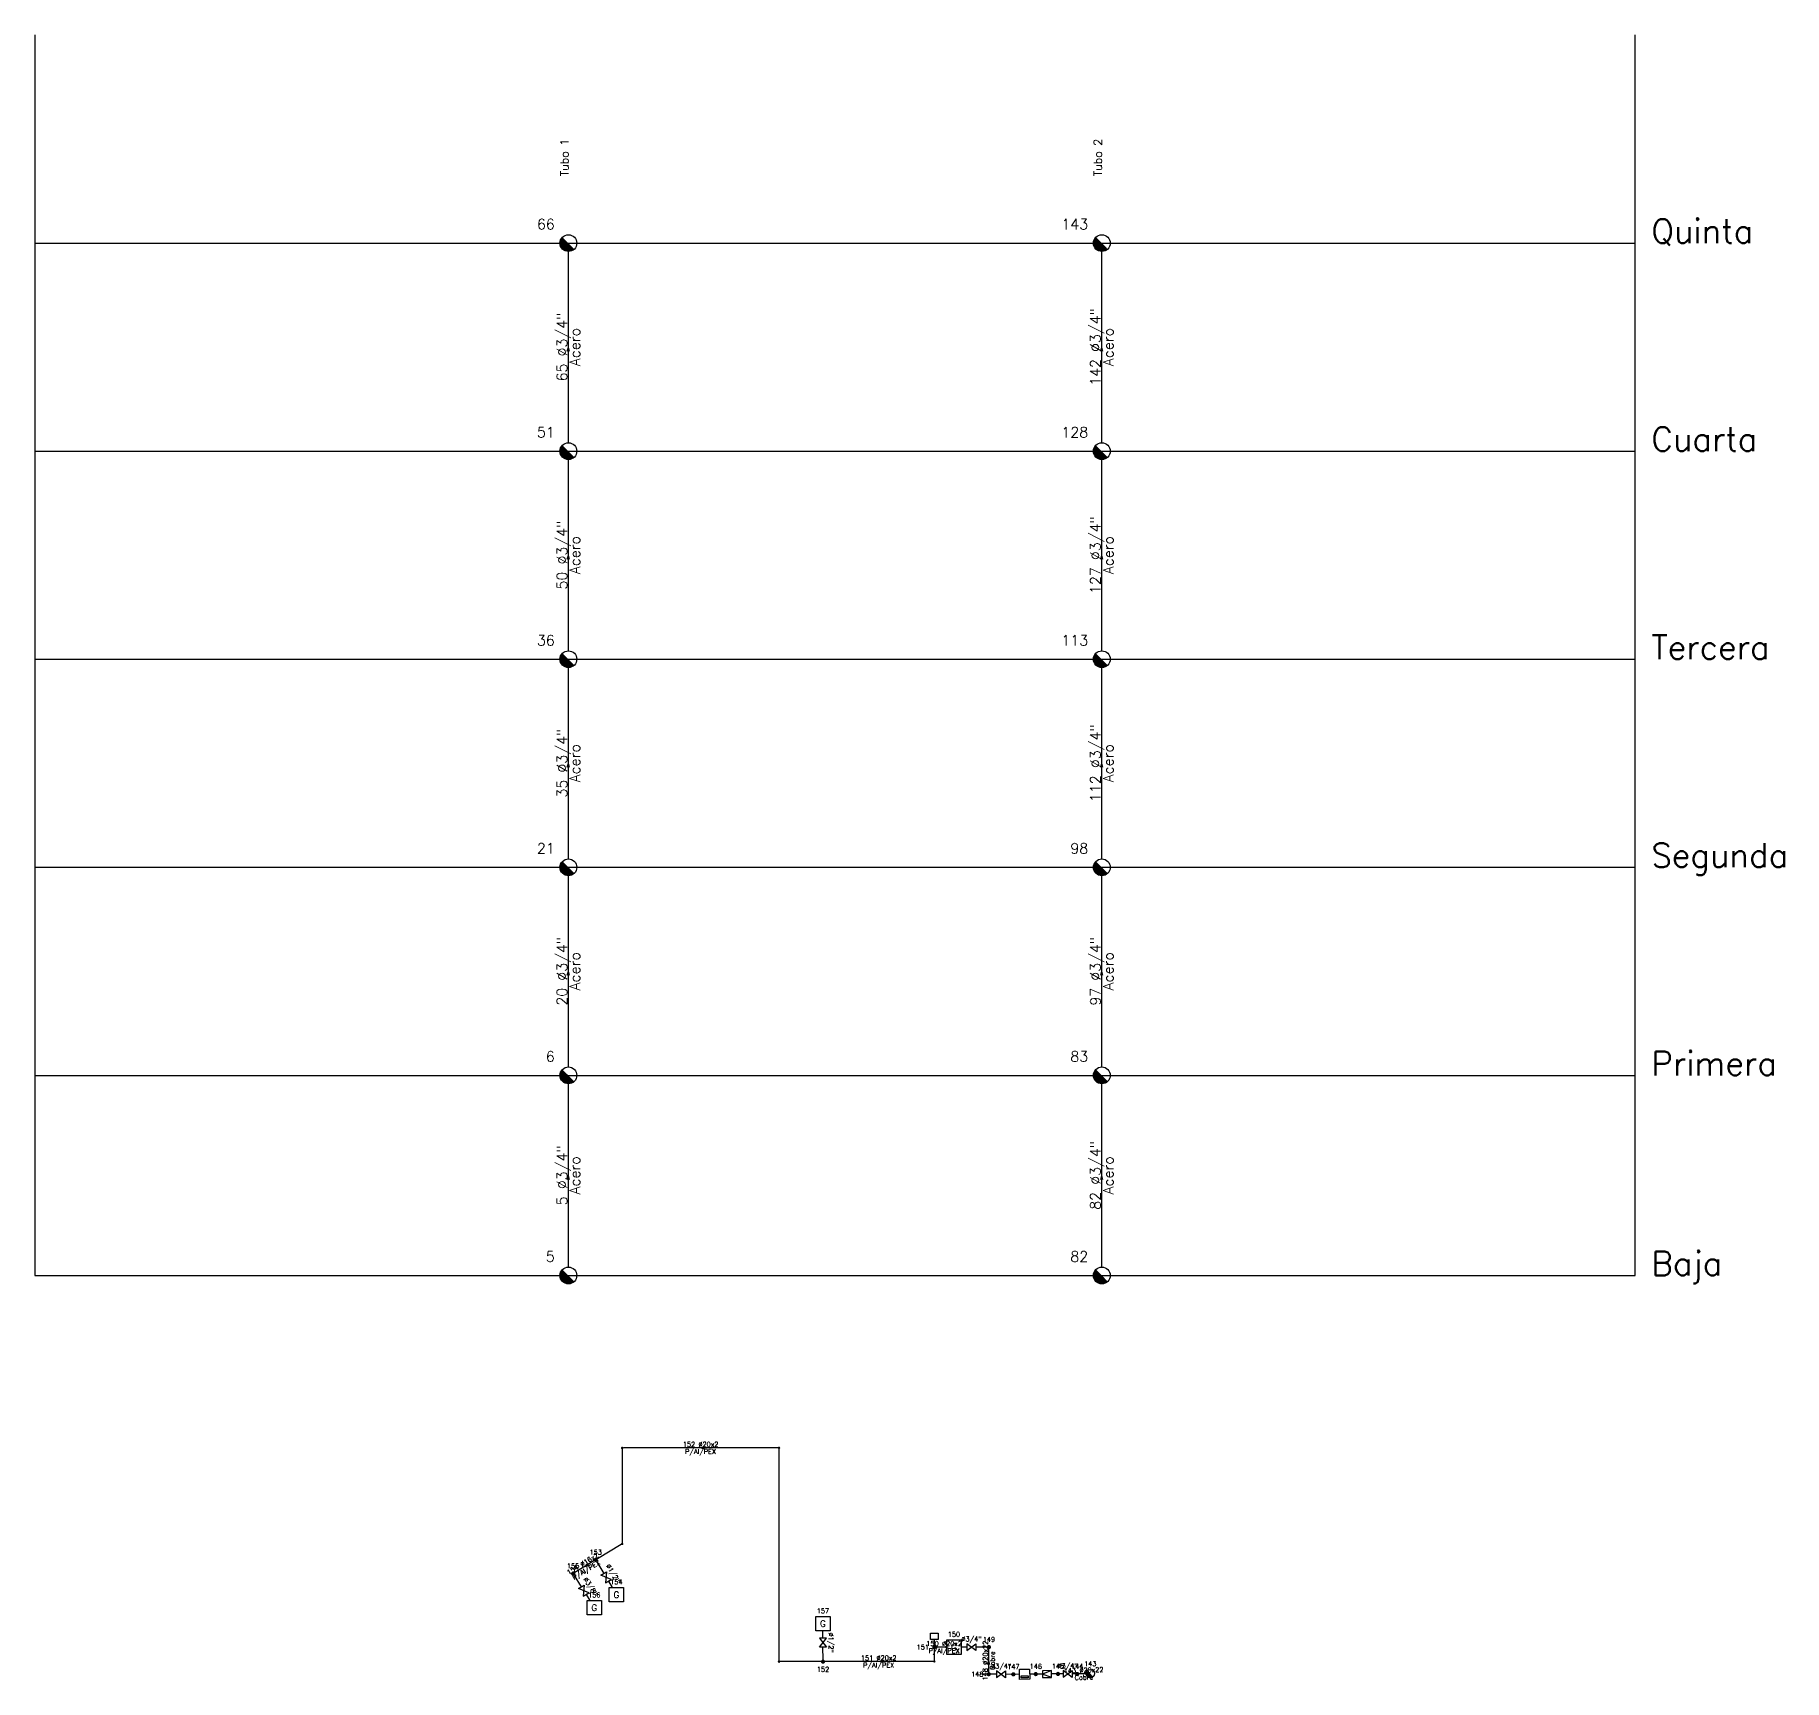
# Model space of a CAD drawing. Extents: x 13.1 to 35, y -9.6 to 85.5.
# Drawn here: x 13.11 to 34.97, y 64.97 to 85.53 of the extents above; entities that cross this region are included whole.
import ezdxf
from ezdxf.enums import TextEntityAlignment as Align

# ---------------------------------------------------------------- set-up
doc = ezdxf.new("R2010")
doc.units = 0
doc.header["$LTSCALE"] = 0.5
doc.layers.get('0').update_dxf_attribs({"linetype": 'CONTINUOUS'})
for name, color, linetype in [('TEXTO_NUDOS', 7, 'CONTINUOUS'), ('TEXTO_RAMAS', 7, 'CONTINUOUS'), ('UNIFILAR', 7, 'CONTINUOUS')]:
    doc.layers.add(name, color=color, linetype=linetype)
doc.styles.add('ROMANS', font='Romans', dxfattribs={"height": 2.5})

# ---------------------------------------------------------------- blocks, each defined once
blk = doc.blocks.new('CONEXION_PLANTAS_GAS')
at = {"color": 0, "linetype": 'CONTINUOUS'}
blk.add_circle((-0.004736, -0.005671), 1.5, dxfattribs=at)
for points in [[(-1.499779, 0.11617), (-1.504474, -0.033694), (0.363297, -1.459821), (0.216286, -1.489298)], [(-1.480147, 0.264817), (-1.499779, 0.11617), (0.506632, -1.415814), (0.363297, -1.459821)], [(-1.445772, 0.410761), (-1.480147, 0.264817), (0.644856, -1.357718), (0.506632, -1.415814)], [(-1.396999, 0.552544), (-1.445772, 0.410761), (0.77659, -1.286112), (0.644856, -1.357718)], [(-1.334315, 0.688749), (-1.396999, 0.552544), (0.900518, -1.201713), (0.77659, -1.286112)], [(-1.258346, 0.818016), (-1.334315, 0.688749), (1.0154, -1.105363), (0.900518, -1.201713)], [(-1.169852, 0.939054), (-1.258346, 0.818016), (1.047775, -1.074419), (1.0154, -1.105363)], [(-1.069716, 1.050651), (-1.169852, 0.939054), (-0.004736, -0.005671), (1.047775, -1.074419)], [(-1.504474, -0.033694), (-1.494184, -0.183278), (0.216286, -1.489298), (0.067066, -1.503952)], [(-1.494184, -0.183278), (-1.469012, -0.331087), (0.067066, -1.503952), (-0.082871, -1.503635)], [(-1.469012, -0.331087), (-1.429209, -0.475645), (-0.082871, -1.503635), (-0.232027, -1.488351)], [(-1.429209, -0.475645), (-1.375174, -0.615507), (-0.232027, -1.488351), (-0.378913, -1.458252)], [(-1.375174, -0.615507), (-1.307445, -0.749276), (-0.378913, -1.458252), (-0.52206, -1.41364)], [(-1.307445, -0.749276), (-1.226701, -0.875615), (-0.52206, -1.41364), (-0.660037, -1.35496)], [(-1.226701, -0.875615), (-1.133746, -0.993262), (-0.660037, -1.35496), (-0.791468, -1.282798)], [(-1.133746, -0.993262), (-1.029511, -1.101041), (-0.791468, -1.282798), (-0.915037, -1.197876)]]:
    blk.add_solid(points, dxfattribs=at)
blk = doc.blocks.new('NUDO_DERIVACION_GAS')
at = {"color": 0, "linetype": 'CONTINUOUS'}
for points in [[(-0.742494, 0.10584), (-0.749351, 0.031185), (-0.748721, -0.043781), (-0.749351, 0.031185)], [(-0.728219, 0.179437), (-0.742494, 0.10584), (-0.74061, -0.118309), (-0.748721, -0.043781)], [(-0.706667, 0.251241), (-0.728219, 0.179437), (-0.725099, -0.191656), (-0.74061, -0.118309)], [(-0.678054, 0.320535), (-0.706667, 0.251241), (-0.702343, -0.263087), (-0.725099, -0.191656)], [(-0.642667, 0.386626), (-0.678054, 0.320535), (-0.672569, -0.33189), (-0.702343, -0.263087)], [(-0.600858, 0.448854), (-0.642667, 0.386626), (-0.636075, -0.397377), (-0.672569, -0.33189)], [(-0.553045, 0.506597), (-0.600858, 0.448854), (-0.593226, -0.458893), (-0.636075, -0.397377)], [(-0.499707, 0.559279), (-0.553045, 0.506597), (-0.544449, -0.515825), (-0.593226, -0.458893)], [(-0.441376, 0.606372), (-0.499707, 0.559279), (-0.490233, -0.567602), (-0.544449, -0.515825)], [(-0.378635, 0.647407), (-0.441376, 0.606372), (-0.431118, -0.613708), (-0.490233, -0.567602)], [(-0.31211, 0.681973), (-0.378635, 0.647407), (-0.367696, -0.653682), (-0.431118, -0.613708)], [(-0.242467, 0.709725), (-0.31211, 0.681973), (-0.300599, -0.687124), (-0.367696, -0.653682)], [(-0.170402, 0.730386), (-0.242467, 0.709725), (-0.2305, -0.713702), (-0.300599, -0.687124)], [(-0.096633, 0.743749), (-0.170402, 0.730386), (-0.158097, -0.733148), (-0.2305, -0.713702)], [(-0.0219, 0.74968), (-0.096633, 0.743749), (-0.084114, -0.745268), (-0.158097, -0.733148)], [(0.053053, 0.748121), (-0.0219, 0.74968), (-0.009291, -0.749942), (-0.084114, -0.745268)], [(0.127475, 0.739087), (0.053053, 0.748121), (0.065624, -0.747123), (-0.009291, -0.749942)], [(0.200624, 0.722669), (0.127475, 0.739087), (0.139884, -0.736839), (0.065624, -0.747123)], [(0.271768, 0.699029), (0.200624, 0.722669), (0.212747, -0.719193), (0.139884, -0.736839)], [(0.340197, 0.668406), (0.271768, 0.699029), (0.283483, -0.694361), (0.212747, -0.719193)], [(0.405227, 0.631103), (0.340197, 0.668406), (0.351388, -0.662591), (0.283483, -0.694361)], [(0.466207, 0.587495), (0.405227, 0.631103), (0.415781, -0.624201), (0.351388, -0.662591)], [(0.52253, 0.538017), (0.466207, 0.587495), (0.47602, -0.579573), (0.415781, -0.624201)], [(0.573632, 0.483163), (0.52253, 0.538017), (0.531502, -0.529155), (0.47602, -0.579573)], [(0.619002, 0.423482), (0.573632, 0.483163), (0.581674, -0.47345), (0.531502, -0.529155)], [(0.658187, 0.359569), (0.619002, 0.423482), (0.626035, -0.413014), (0.581674, -0.47345)], [(0.690796, 0.292064), (0.658187, 0.359569), (0.66414, -0.348452), (0.626035, -0.413014)], [(0.716502, 0.22164), (0.690796, 0.292064), (0.695609, -0.280407), (0.66414, -0.348452)], [(0.73505, 0.149002), (0.716502, 0.22164), (0.720128, -0.209562), (0.695609, -0.280407)], [(0.746253, 0.074875), (0.73505, 0.149002), (0.737451, -0.136622), (0.720128, -0.209562)], [(0.75, 0), (0.746253, 0.074875), (0.747407, -0.062317), (0.737451, -0.136622)]]:
    blk.add_solid(points, dxfattribs=at)
blk = doc.blocks.new('APARATO_GAS')
at = {"color": 0, "linetype": 'CONTINUOUS'}
for p, q in [((-1.125, 1.125), (1.125, 1.125)), ((-1.125, -1.125), (-1.125, 1.125)), ((1.125, 1.125), (1.125, -1.125)), ((1.125, -1.125), (-1.125, -1.125))]:
    blk.add_line(p, q, dxfattribs=at)
at = {"color": 0, "linetype": 'CONTINUOUS', "style": 'ROMANS'}
blk.add_text('G', height=1, dxfattribs=at).set_placement((0, -0.5), align=Align.CENTER)
blk = doc.blocks.new('NUDO_PASO_GAS')
at = {"color": 0, "linetype": 'CONTINUOUS'}
for points in [[(-0.742494, 0.10584), (-0.749351, 0.031185), (-0.748721, -0.043781), (-0.749351, 0.031185)], [(-0.728219, 0.179437), (-0.742494, 0.10584), (-0.74061, -0.118309), (-0.748721, -0.043781)], [(-0.706667, 0.251241), (-0.728219, 0.179437), (-0.725099, -0.191656), (-0.74061, -0.118309)], [(-0.678054, 0.320535), (-0.706667, 0.251241), (-0.702343, -0.263087), (-0.725099, -0.191656)], [(-0.642667, 0.386626), (-0.678054, 0.320535), (-0.672569, -0.33189), (-0.702343, -0.263087)], [(-0.600858, 0.448854), (-0.642667, 0.386626), (-0.636075, -0.397377), (-0.672569, -0.33189)], [(-0.553045, 0.506597), (-0.600858, 0.448854), (-0.593226, -0.458893), (-0.636075, -0.397377)], [(-0.499707, 0.559279), (-0.553045, 0.506597), (-0.544449, -0.515825), (-0.593226, -0.458893)], [(-0.441376, 0.606372), (-0.499707, 0.559279), (-0.490233, -0.567602), (-0.544449, -0.515825)], [(-0.378635, 0.647407), (-0.441376, 0.606372), (-0.431118, -0.613708), (-0.490233, -0.567602)], [(-0.31211, 0.681973), (-0.378635, 0.647407), (-0.367696, -0.653682), (-0.431118, -0.613708)], [(-0.242467, 0.709725), (-0.31211, 0.681973), (-0.300599, -0.687124), (-0.367696, -0.653682)], [(-0.170402, 0.730386), (-0.242467, 0.709725), (-0.2305, -0.713702), (-0.300599, -0.687124)], [(-0.096633, 0.743749), (-0.170402, 0.730386), (-0.158097, -0.733148), (-0.2305, -0.713702)], [(-0.0219, 0.74968), (-0.096633, 0.743749), (-0.084114, -0.745268), (-0.158097, -0.733148)], [(0.053053, 0.748121), (-0.0219, 0.74968), (-0.009291, -0.749942), (-0.084114, -0.745268)], [(0.127475, 0.739087), (0.053053, 0.748121), (0.065624, -0.747123), (-0.009291, -0.749942)], [(0.200624, 0.722669), (0.127475, 0.739087), (0.139884, -0.736839), (0.065624, -0.747123)], [(0.271768, 0.699029), (0.200624, 0.722669), (0.212747, -0.719193), (0.139884, -0.736839)], [(0.340197, 0.668406), (0.271768, 0.699029), (0.283483, -0.694361), (0.212747, -0.719193)], [(0.405227, 0.631103), (0.340197, 0.668406), (0.351388, -0.662591), (0.283483, -0.694361)], [(0.466207, 0.587495), (0.405227, 0.631103), (0.415781, -0.624201), (0.351388, -0.662591)], [(0.52253, 0.538017), (0.466207, 0.587495), (0.47602, -0.579573), (0.415781, -0.624201)], [(0.573632, 0.483163), (0.52253, 0.538017), (0.531502, -0.529155), (0.47602, -0.579573)], [(0.619002, 0.423482), (0.573632, 0.483163), (0.581674, -0.47345), (0.531502, -0.529155)], [(0.658187, 0.359569), (0.619002, 0.423482), (0.626035, -0.413014), (0.581674, -0.47345)], [(0.690796, 0.292064), (0.658187, 0.359569), (0.66414, -0.348452), (0.626035, -0.413014)], [(0.716502, 0.22164), (0.690796, 0.292064), (0.695609, -0.280407), (0.66414, -0.348452)], [(0.73505, 0.149002), (0.716502, 0.22164), (0.720128, -0.209562), (0.695609, -0.280407)], [(0.746253, 0.074875), (0.73505, 0.149002), (0.737451, -0.136622), (0.720128, -0.209562)], [(0.75, 0), (0.746253, 0.074875), (0.747407, -0.062317), (0.737451, -0.136622)]]:
    blk.add_solid(points, dxfattribs=at)
blk = doc.blocks.new('TOMA_PRESION_GAS')
at = {"color": 0, "linetype": 'CONTINUOUS'}
for p, q in [((-0.046683, 0.093739), (-0.046683, 0.17616)), ((-0.046683, 0.17616), (0.046683, 0.17616)), ((0.046683, 0.093739), (-0.046683, 0.093739)), ((0, 0.093739), (0, 0.0262)), ((0.046683, 0.17616), (0.046683, 0.093739))]:
    blk.add_line(p, q, dxfattribs=at)
for points in [[(-0.025977, 0.003703), (-0.026217, 0.001091), (-0.026195, -0.001532), (-0.026217, 0.001091)], [(-0.025477, 0.006278), (-0.025977, 0.003703), (-0.025911, -0.004139), (-0.026195, -0.001532)], [(-0.024723, 0.00879), (-0.025477, 0.006278), (-0.025368, -0.006705), (-0.025911, -0.004139)], [(-0.023722, 0.011214), (-0.024723, 0.00879), (-0.024572, -0.009204), (-0.025368, -0.006705)], [(-0.022484, 0.013526), (-0.023722, 0.011214), (-0.02353, -0.011611), (-0.024572, -0.009204)], [(-0.021021, 0.015704), (-0.022484, 0.013526), (-0.022254, -0.013903), (-0.02353, -0.011611)], [(-0.019349, 0.017724), (-0.021021, 0.015704), (-0.020754, -0.016055), (-0.022254, -0.013903)], [(-0.017483, 0.019567), (-0.019349, 0.017724), (-0.019048, -0.018047), (-0.020754, -0.016055)], [(-0.015442, 0.021214), (-0.017483, 0.019567), (-0.017151, -0.019858), (-0.019048, -0.018047)], [(-0.013247, 0.02265), (-0.015442, 0.021214), (-0.015083, -0.021471), (-0.017151, -0.019858)], [(-0.010919, 0.023859), (-0.013247, 0.02265), (-0.012864, -0.02287), (-0.015083, -0.021471)], [(-0.008483, 0.02483), (-0.010919, 0.023859), (-0.010517, -0.02404), (-0.012864, -0.02287)], [(-0.005962, 0.025553), (-0.008483, 0.02483), (-0.008064, -0.024969), (-0.010517, -0.02404)], [(-0.003381, 0.026021), (-0.005962, 0.025553), (-0.005531, -0.02565), (-0.008064, -0.024969)], [(-0.000766, 0.026228), (-0.003381, 0.026021), (-0.002943, -0.026074), (-0.005531, -0.02565)], [(0.001856, 0.026174), (-0.000766, 0.026228), (-0.000325, -0.026237), (-0.002943, -0.026074)], [(0.00446, 0.025858), (0.001856, 0.026174), (0.002296, -0.026139), (-0.000325, -0.026237)], [(0.007019, 0.025283), (0.00446, 0.025858), (0.004894, -0.025779), (0.002296, -0.026139)], [(0.009508, 0.024456), (0.007019, 0.025283), (0.007443, -0.025162), (0.004894, -0.025779)], [(0.011902, 0.023385), (0.009508, 0.024456), (0.009918, -0.024293), (0.007443, -0.025162)], [(0.014177, 0.02208), (0.011902, 0.023385), (0.012294, -0.023181), (0.009918, -0.024293)], [(0.016311, 0.020554), (0.014177, 0.02208), (0.014546, -0.021838), (0.012294, -0.023181)], [(0.018281, 0.018823), (0.016311, 0.020554), (0.016654, -0.020277), (0.014546, -0.021838)], [(0.020069, 0.016904), (0.018281, 0.018823), (0.018595, -0.018513), (0.016654, -0.020277)], [(0.021656, 0.014816), (0.020069, 0.016904), (0.02035, -0.016564), (0.018595, -0.018513)], [(0.023027, 0.01258), (0.021656, 0.014816), (0.021902, -0.01445), (0.02035, -0.016564)], [(0.024168, 0.010218), (0.023027, 0.01258), (0.023235, -0.012191), (0.021902, -0.01445)], [(0.025067, 0.007754), (0.024168, 0.010218), (0.024336, -0.00981), (0.023235, -0.012191)], [(0.025716, 0.005213), (0.025067, 0.007754), (0.025194, -0.007332), (0.024336, -0.00981)], [(0.026108, 0.00262), (0.025716, 0.005213), (0.0258, -0.00478), (0.025194, -0.007332)], [(0.026239, 0), (0.026108, 0.00262), (0.026149, -0.00218), (0.0258, -0.00478)]]:
    blk.add_solid(points, dxfattribs=at)
blk = doc.blocks.new('LLAVE_PASO_GAS')
at = {"color": 0, "linetype": 'CONTINUOUS'}
for p, q in [((-1.5, 1.125), (1.5, -1.125)), ((1.5, 1.125), (-1.5, -1.125)), ((-1.5, -1.125), (-1.5, 1.125)), ((1.5, -1.125), (1.5, 1.125))]:
    blk.add_line(p, q, dxfattribs=at)
blk = doc.blocks.new('VALVULA_REG_PRESION_GAS')
at = {"color": 0, "linetype": 'CONTINUOUS'}
for p, q in [((-1.50002, 1.125), (1.49998, 0)), ((1.49998, 1.125), (-1.50002, 1.125)), ((-1.50002, 1.125), (-1.50002, -1.125)), ((-1.50002, -1.125), (1.49998, 0)), ((1.49998, -1.125), (1.49998, 1.125)), ((-1.50002, -1.125), (1.49998, -1.125))]:
    blk.add_line(p, q, dxfattribs=at)
blk = doc.blocks.new('CONTADOR_GAS')
at = {"color": 0, "linetype": 'CONTINUOUS'}
for p, q in [((-1.125, 1.125), (1.125, 1.125)), ((-1.125, -1.125), (-1.125, 1.125)), ((-0.775, 0.775), (0.775, 0.775)), ((-0.775, 0.367113), (-0.775, 0.775)), ((0.775, 0.367113), (-0.775, 0.367113)), ((0.775, 0.775), (0.775, 0.367113)), ((1.125, 1.125), (1.125, -1.125)), ((1.125, -1.125), (-1.125, -1.125))]:
    blk.add_line(p, q, dxfattribs=at)

msp = doc.modelspace()

# ---------------------------------------------------------------- linework, layer by layer
at = {"color": 7, "linetype": 'CONTINUOUS'}
for p, q in [((13.111181, 85.526057), (13.111181, 82.926057)), ((33.111181, 82.926057), (33.111181, 85.526057)), ((13.111181, 82.926057), (13.111181, 80.326057)), ((13.111181, 82.926057), (33.111181, 82.926057)), ((33.111181, 80.326057), (33.111181, 82.926057)), ((13.111181, 80.326057), (13.111181, 77.726057)), ((13.111181, 80.326057), (33.111181, 80.326057)), ((33.111181, 77.726057), (33.111181, 80.326057)), ((13.111181, 77.726057), (13.111181, 75.126057)), ((13.111181, 77.726057), (33.111181, 77.726057)), ((33.111181, 75.126057), (33.111181, 77.726057)), ((13.111181, 75.126057), (13.111181, 72.526057)), ((13.111181, 75.126057), (33.111181, 75.126057)), ((33.111181, 72.526057), (33.111181, 75.126057)), ((13.111181, 72.526057), (13.111181, 70.026057)), ((13.111181, 72.526057), (33.111181, 72.526057)), ((33.111181, 70.026057), (33.111181, 72.526057)), ((13.111181, 70.026057), (33.111181, 70.026057))]:
    msp.add_line(p, q, dxfattribs=at)
at = {"layer": 'UNIFILAR', "color": 30, "linetype": 'CONTINUOUS'}
for p, q in [((19.777847, 80.431057), (19.777847, 82.821057)), ((26.444514, 80.431057), (26.444514, 82.821057)), ((19.763847, 81.576057), (19.777847, 81.626057)), ((19.791847, 81.576057), (19.777847, 81.626057)), ((26.430514, 81.576057), (26.444514, 81.626057)), ((26.458514, 81.576057), (26.444514, 81.626057)), ((19.777847, 77.831057), (19.777847, 80.221057)), ((26.444514, 77.831057), (26.444514, 80.221057)), ((19.763847, 78.976057), (19.777847, 79.026057)), ((19.791847, 78.976057), (19.777847, 79.026057)), ((26.430514, 78.976057), (26.444514, 79.026057)), ((26.458514, 78.976057), (26.444514, 79.026057)), ((19.777847, 75.231057), (19.777847, 77.621057)), ((26.444514, 75.231057), (26.444514, 77.621057)), ((19.763847, 76.376057), (19.777847, 76.426057)), ((19.791847, 76.376057), (19.777847, 76.426057)), ((26.430514, 76.376057), (26.444514, 76.426057)), ((26.458514, 76.376057), (26.444514, 76.426057)), ((19.777847, 72.631057), (19.777847, 75.021057)), ((26.444514, 72.631057), (26.444514, 75.021057)), ((19.763847, 73.776057), (19.777847, 73.826057)), ((19.791847, 73.776057), (19.777847, 73.826057)), ((26.430514, 73.776057), (26.444514, 73.826057)), ((26.458514, 73.776057), (26.444514, 73.826057)), ((19.777847, 70.131057), (19.777847, 72.421057)), ((26.444514, 70.131057), (26.444514, 72.421057)), ((19.763847, 71.226057), (19.777847, 71.276057)), ((19.791847, 71.226057), (19.777847, 71.276057)), ((26.430514, 71.226057), (26.444514, 71.276057)), ((26.458514, 71.226057), (26.444514, 71.276057)), ((20.449771, 67.856057), (20.449771, 66.686057)), ((22.394771, 67.871057), (20.464771, 67.871057)), ((21.479771, 67.885057), (21.429771, 67.871057)), ((21.479771, 67.857057), (21.429771, 67.871057)), ((22.409771, 65.214938), (22.409771, 67.856057)), ((20.096376, 66.457792), (19.859224, 66.313692)), ((20.436927, 66.663309), (20.141287, 66.484981)), ((19.850601, 66.277737), (19.939109, 66.134672)), ((20.01326, 66.42367), (19.9778, 66.385742)), ((20.0278, 66.399741), (19.9778, 66.385742)), ((20.132224, 66.448859), (20.219446, 66.302138)), ((19.998297, 66.039), (20.044937, 65.963611)), ((20.276934, 66.205436), (20.324068, 66.126151)), ((22.958921, 65.493602), (22.958657, 65.58492)), ((22.959695, 65.226035), (22.959246, 65.381103)), ((24.505532, 65.381057), (24.376731, 65.381057)), ((24.523031, 65.395057), (24.473031, 65.381057)), ((24.523031, 65.367057), (24.473031, 65.381057)), ((24.758239, 65.381308), (24.685532, 65.381196)), ((25.007196, 65.381694), (24.870739, 65.381483)), ((22.933521, 65.199792), (22.424771, 65.199934)), ((24.335547, 65.203086), (22.986021, 65.199848)), ((23.705125, 65.215573), (23.655159, 65.201453)), ((23.705193, 65.187573), (23.655159, 65.201453)), ((24.350533, 65.354857), (24.350546, 65.218122)), ((25.018083, 65.16268), (25.032394, 65.212592)), ((25.031505, 65.069699), (25.033283, 65.355485)), ((25.046083, 65.162506), (25.032394, 65.212592)), ((25.128907, 65.042713), (25.057591, 65.043251)), ((25.312721, 65.041324), (25.241404, 65.041863)), ((25.415348, 65.042025), (25.365218, 65.041435)), ((25.592595, 65.044113), (25.542464, 65.043522)), ((25.701297, 65.04507), (25.645092, 65.044628)), ((25.869998, 65.046395), (25.813793, 65.045954)), ((25.959806, 65.046392), (25.922497, 65.046515)), ((26.109613, 65.045898), (26.072305, 65.046021)), ((26.247298, 65.049377), (26.1621, 65.046651)), ((26.267344, 65.064026), (26.217817, 65.048434)), ((26.268239, 65.03604), (26.217817, 65.048434))]:
    msp.add_line(p, q, dxfattribs=at)

# ---------------------------------------------------------------- block references
for name, p, xscale, yscale in [('CONEXION_PLANTAS_GAS', (19.777847, 82.926057), 0.07, 0.07), ('CONEXION_PLANTAS_GAS', (26.444514, 82.926057), 0.07, 0.07), ('CONEXION_PLANTAS_GAS', (19.777847, 80.326057), 0.07, 0.07), ('CONEXION_PLANTAS_GAS', (26.444514, 80.326057), 0.07, 0.07), ('CONEXION_PLANTAS_GAS', (19.777847, 77.726057), 0.07, 0.07), ('CONEXION_PLANTAS_GAS', (26.444514, 77.726057), 0.07, 0.07), ('CONEXION_PLANTAS_GAS', (19.777847, 75.126057), 0.07, 0.07), ('CONEXION_PLANTAS_GAS', (26.444514, 75.126057), 0.07, 0.07), ('CONEXION_PLANTAS_GAS', (19.777847, 72.526057), 0.07, 0.07), ('CONEXION_PLANTAS_GAS', (26.444514, 72.526057), 0.07, 0.07), ('CONEXION_PLANTAS_GAS', (19.777847, 70.026057), 0.07, 0.07), ('CONEXION_PLANTAS_GAS', (26.444514, 70.026057), 0.07, 0.07), ('NUDO_PASO_GAS', (20.449771, 67.871057), 0.02, 0.02), ('NUDO_PASO_GAS', (22.409771, 67.871057), 0.02, 0.02), ('NUDO_PASO_GAS', (20.449771, 66.671057), 0.02, 0.02), ('NUDO_DERIVACION_GAS', (20.11881, 66.471423), 0.035, 0.035), ('NUDO_DERIVACION_GAS', (19.83679, 66.300061), 0.035, 0.035), ('APARATO_GAS', (20.377571, 66.036151), 0.08, 0.08), ('APARATO_GAS', (20.100616, 65.873611), 0.08, 0.08), ('APARATO_GAS', (22.958396, 65.67492), 0.08, 0.08), ('APARATO_GAS', (24.595532, 65.381057), 0.08, 0.08), ('NUDO_DERIVACION_GAS', (25.033446, 65.381735), 0.035, 0.035), ('NUDO_PASO_GAS', (22.409771, 65.199938), 0.02, 0.02), ('NUDO_DERIVACION_GAS', (22.959771, 65.199785), 0.035, 0.035), ('NUDO_PASO_GAS', (24.350547, 65.203122), 0.02, 0.02), ('NUDO_DERIVACION_GAS', (25.031342, 65.04345), 0.035, 0.035), ('NUDO_DERIVACION_GAS', (25.33897, 65.041126), 0.035, 0.035), ('NUDO_DERIVACION_GAS', (25.618843, 65.044422), 0.035, 0.035), ('NUDO_DERIVACION_GAS', (25.896247, 65.046602), 0.035, 0.035), ('NUDO_DERIVACION_GAS', (26.135863, 65.045812), 0.035, 0.035), ('CONEXION_PLANTAS_GAS', (26.299771, 65.051057), 0.035, 0.035)]:
    msp.add_blockref(name, p, dxfattribs=dict(at, xscale=xscale, yscale=yscale))
for name, p, xscale, yscale, rotation in [('LLAVE_PASO_GAS', (20.24819, 66.253787), 0.0375, 0.0375, 300.730759), ('LLAVE_PASO_GAS', (19.968703, 66.086836), 0.0375, 0.0375, 301.743256), ('LLAVE_PASO_GAS', (22.959084, 65.437353), 0.0375, 0.0375, 90.165788), ('LLAVE_PASO_GAS', (24.814489, 65.381396), 0.0375, 0.0375, 180.088708), ('LLAVE_PASO_GAS', (25.185156, 65.042288), 0.0375, 0.0375, 179.567205), ('CONTADOR_GAS', (25.478906, 65.042774), 0.0565, 0.0565, 180.674776), ('VALVULA_REG_PRESION_GAS', (25.757545, 65.045512), 0.0375, 0.0375, 180.45019), ('LLAVE_PASO_GAS', (26.016055, 65.046207), 0.0375, 0.0375, 179.811089)]:
    msp.add_blockref(name, p, dxfattribs=dict(at, xscale=xscale, yscale=yscale, rotation=rotation))
msp.add_blockref('TOMA_PRESION_GAS', (24.350531, 65.381057), dxfattribs=at)

# ---------------------------------------------------------------- texts
at = {"color": 7, "linetype": 'CONTINUOUS', "style": 'ROMANS'}
for s, p in [('Tubo 1', (19.777847, 83.760753)), ('Tubo 2', (26.444514, 83.760753))]:
    msp.add_text(s, height=0.1, rotation=90, dxfattribs=at).set_placement(p)
for s, p in [('Quinta', (33.311181, 82.926057)), ('Cuarta', (33.311181, 80.326057)), ('Tercera', (33.311181, 77.726057)), ('Segunda', (33.311181, 75.126057)), ('Primera', (33.311181, 72.526057)), ('Baja', (33.311181, 70.026057))]:
    msp.add_text(s, height=0.3, dxfattribs=at).set_placement(p)
at = {"layer": 'TEXTO_NUDOS', "color": 30, "linetype": 'CONTINUOUS', "style": 'ROMANS'}
for s, p in [('66', (19.606597, 83.097307)), ('143', (26.273264, 83.097307)), ('51', (19.606597, 80.497307)), ('128', (26.273264, 80.497307)), ('36', (19.606597, 77.897307)), ('113', (26.273264, 77.897307)), ('21', (19.606597, 75.297307)), ('98', (26.273264, 75.297307)), ('6', (19.606597, 72.697307)), ('83', (26.273264, 72.697307)), ('5', (19.606597, 70.197307)), ('82', (26.273264, 70.197307))]:
    msp.add_text(s, height=0.13, dxfattribs=at).set_placement(p, align=Align.RIGHT)
for s, p in [('153', (20.11881, 66.537673)), ('155', (19.83679, 66.366311)), ('156', (20.100616, 66.003611)), ('154', (20.377571, 66.166151)), ('157', (22.958396, 65.80492)), ('150', (24.595532, 65.511057)), ('149', (25.033446, 65.447985)), ('147', (25.33897, 65.107376)), ('146', (25.618843, 65.110672)), ('145', (25.896247, 65.112852)), ('144', (26.135863, 65.112062)), ('143', (26.299771, 65.143557))]:
    msp.add_text(s, height=0.06, dxfattribs=at).set_placement(p, align=Align.CENTER)
for s, p in [('151', (24.284331, 65.381057)), ('148', (24.965092, 65.04345))]:
    msp.add_text(s, height=0.06, dxfattribs=at).set_placement(p, align=Align.MIDDLE_RIGHT)
msp.add_text('152', height=0.06, dxfattribs=at).set_placement((22.959771, 65.133535), align=Align.TOP_CENTER)
at = {"layer": 'TEXTO_RAMAS', "color": 30, "linetype": 'CONTINUOUS', "style": 'ROMANS'}
for s, height, rotation, p in [('65 Ø3/4"', 0.13, 90, (19.762847, 81.626057)), ('142 Ø3/4"', 0.13, 90, (26.429514, 81.626057)), ('50 Ø3/4"', 0.13, 90, (19.762847, 79.026057)), ('127 Ø3/4"', 0.13, 90, (26.429514, 79.026057)), ('35 Ø3/4"', 0.13, 90, (19.762847, 76.426057)), ('112 Ø3/4"', 0.13, 90, (26.429514, 76.426057)), ('20 Ø3/4"', 0.13, 90, (19.762847, 73.826057)), ('97 Ø3/4"', 0.13, 90, (26.429514, 73.826057)), ('5 Ø3/4"', 0.13, 90, (19.762847, 71.276057)), ('82 Ø3/4"', 0.13, 90, (26.429514, 71.276057)), ('154 Ø16x2', 0.06, 31.283907, (19.970011, 66.398561)), ('Ø3/8"', 0.06, 301.743256, (20.029295, 66.124322)), ('Ø1/2"', 0.06, 300.730759, (20.309435, 66.290196)), ('Ø1/2"', 0.06, 270.165788, (23.030333, 65.437559)), ('Ø3/4"', 0.06, 0.088708, (24.814379, 65.452646)), ('148 Ø20x22', 0.06, 89.643509, (25.017394, 65.212685)), ('151 Ø20x2', 0.06, 0.137459, (23.655123, 65.216453)), ('Ø3/4"', 0.06, 359.567205, (25.185694, 65.113536)), ('Ø3/4"', 0.06, 359.811089, (26.01629, 65.117456)), ('143 Ø20x22', 0.06, 1.832804, (26.217337, 65.063426))]:
    msp.add_text(s, height=height, rotation=rotation, dxfattribs=at).set_placement(p, align=Align.CENTER)
for s, height, rotation, p in [('Acero', 0.13, 90, (19.792847, 81.626057)), ('Acero', 0.13, 90, (26.459514, 81.626057)), ('Acero', 0.13, 90, (19.792847, 79.026057)), ('Acero', 0.13, 90, (26.459514, 79.026057)), ('Acero', 0.13, 90, (19.792847, 76.426057)), ('Acero', 0.13, 90, (26.459514, 76.426057)), ('Acero', 0.13, 90, (19.792847, 73.826057)), ('Acero', 0.13, 90, (26.459514, 73.826057)), ('Acero', 0.13, 90, (19.792847, 71.276057)), ('Acero', 0.13, 90, (26.459514, 71.276057)), ('P/Al/PEX', 0.06, 31.283907, (19.985589, 66.372923)), ('P/Al/PEX', 0.06, 0.137459, (23.655195, 65.186453)), ('Cobre', 0.06, 89.643509, (25.047394, 65.212499)), ('Cobre', 0.06, 1.832804, (26.218297, 65.033442))]:
    msp.add_text(s, height=height, rotation=rotation, dxfattribs=at).set_placement(p, align=Align.TOP_CENTER)
for s, p in [('152 Ø20x2', (21.429771, 67.886057)), ('150 Ø20x2', (24.473031, 65.396057))]:
    msp.add_text(s, height=0.06, dxfattribs=at).set_placement(p, align=Align.CENTER)
for p in [(21.429771, 67.856057), (24.473031, 65.366057)]:
    msp.add_text('P/Al/PEX', height=0.06, dxfattribs=at).set_placement(p, align=Align.TOP_CENTER)

doc.saveas('drawing.dxf')
